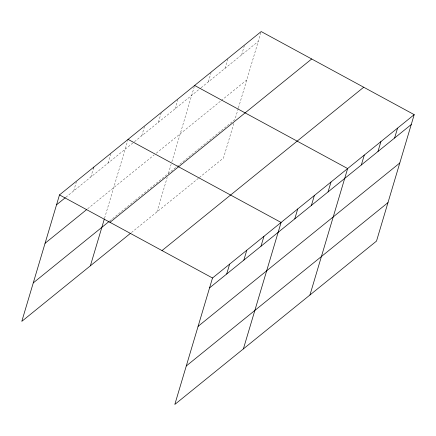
<?xml version="1.0" encoding="UTF-8"?>
<svg xmlns="http://www.w3.org/2000/svg" width="436" height="436" viewBox="0 0 436 436"><rect width="100%" height="100%" fill="white"/><g stroke="black" fill="none" stroke-linecap="round" stroke-linejoin="round"><path stroke-width="0.33" stroke-dasharray="2.18 1.64" d="M73.689 190.914L76.453 181.643M90.835 177.032L93.413 168.378M107.975 163.146L110.744 153.875M104.553 218.256L128.07 139.373M141.76 135.787L144.523 126.516M158.399 122.309L161.347 112.417M175.043 108.837L177.806 99.561M156.933 211.907L167.233 177.359M168.4 173.446L171.114 164.35M171.888 161.756L194.63 85.467M208.321 81.881L211.084 72.61M224.96 68.403L227.908 58.517M241.599 54.931L244.362 45.66M233.794 123.453L223.494 158.006L199.056 177.795M238.252 108.499L234.96 119.54L135.122 200.402M238.443 107.85L261 32.182M65.896 197.225L133.961 142.103M134.479 141.684L200.522 88.197M201.04 87.778L258.237 41.453M87.68 208.762L154.213 154.878M156.295 153.194L220.774 100.972M221.292 100.553L246.771 79.913M109.643 221.036L134.599 200.822M131.454 232.546L198.533 178.22"/><path stroke-width="0.65" d="M414.2 114.646L212.506 277.994L174.814 404.439L376.508 241.092L414.2 114.646L261.186 31.561L59.492 194.908L21.8 321.354L130.413 233.385M93.413 168.378L93.784 167.141M90.377 265.813L104.362 218.905M226.704 273.999L229.652 264.112M243.844 260.118L246.792 250.226M260.99 246.231L263.938 236.339M243.386 348.898L281.084 222.458L128.07 139.373M294.774 218.872L297.723 208.98M311.413 205.394L314.361 195.502M328.052 191.922L331 182.03M309.947 294.992L347.639 168.552L194.63 85.467M361.335 164.966L364.283 155.074M377.974 151.488L380.922 141.602M394.613 138.016L397.561 128.124M56.544 204.8L65.378 197.65M45.077 243.261L86.639 209.602M33.267 282.888L109.12 221.455M109.986 222.327L311.68 58.98M162.012 250.575L363.706 87.233M209.558 287.885L411.252 124.538M198.091 326.346L399.785 162.999M186.281 365.973L387.975 202.626M59.492 194.908L212.506 277.994"/></g></svg>
